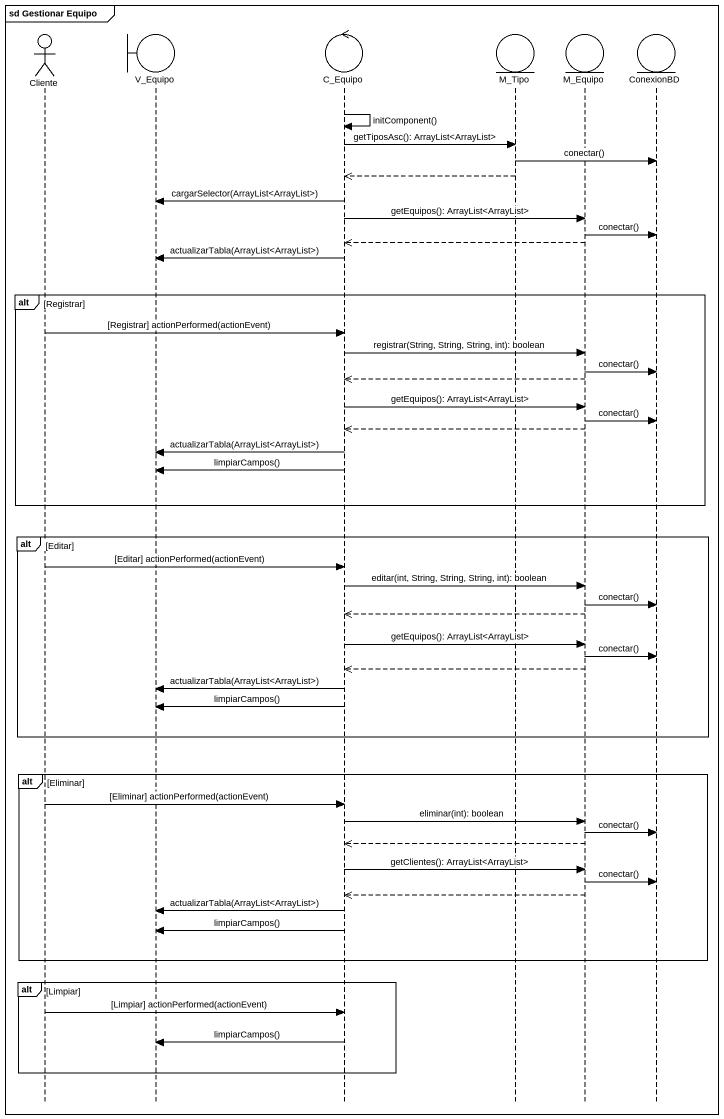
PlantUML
@startuml
mainframe sd Gestionar Equipo
hide footbox
actor Cliente
boundary V_Equipo
control C_Equipo
entity M_Tipo
entity M_Equipo
entity ConexionBD

C_Equipo -> C_Equipo : initComponent()
C_Equipo -> M_Tipo : getTiposAsc(): ArrayList<ArrayList>
M_Tipo -> ConexionBD : conectar()
M_Tipo -->> C_Equipo
C_Equipo -> V_Equipo : cargarSelector(ArrayList<ArrayList>)
C_Equipo -> M_Equipo : getEquipos(): ArrayList<ArrayList>
M_Equipo -> ConexionBD : conectar()
M_Equipo -->> C_Equipo
C_Equipo -> V_Equipo : actualizarTabla(ArrayList<ArrayList>)
alt Registrar
  Cliente -> C_Equipo : [Registrar] actionPerformed(actionEvent)
  C_Equipo -> M_Equipo : registrar(String, String, String, int): boolean
  M_Equipo -> ConexionBD : conectar()
  M_Equipo -->> C_Equipo
  C_Equipo -> M_Equipo : getEquipos(): ArrayList<ArrayList>
  M_Equipo -> ConexionBD : conectar()
  M_Equipo -->> C_Equipo
  C_Equipo -> V_Equipo : actualizarTabla(ArrayList<ArrayList>)
  C_Equipo -> V_Equipo : limpiarCampos()
end
alt Editar
  Cliente -> C_Equipo : [Editar] actionPerformed(actionEvent)
  C_Equipo -> M_Equipo : editar(int, String, String, String, int): boolean
  M_Equipo -> ConexionBD : conectar()
  M_Equipo -->> C_Equipo
  C_Equipo -> M_Equipo : getEquipos(): ArrayList<ArrayList>
  M_Equipo -> ConexionBD : conectar()
  M_Equipo -->> C_Equipo
  C_Equipo -> V_Equipo : actualizarTabla(ArrayList<ArrayList>)
  C_Equipo -> V_Equipo : limpiarCampos()
end
alt Eliminar
  Cliente -> C_Equipo : [Eliminar] actionPerformed(actionEvent)
  C_Equipo -> M_Equipo : eliminar(int): boolean
  M_Equipo -> ConexionBD : conectar()
  M_Equipo -->> C_Equipo
  C_Equipo -> M_Equipo : getClientes(): ArrayList<ArrayList>
  M_Equipo -> ConexionBD : conectar()
  M_Equipo -->> C_Equipo
  C_Equipo -> V_Equipo : actualizarTabla(ArrayList<ArrayList>)
  C_Equipo -> V_Equipo : limpiarCampos()
end
alt Limpiar
  Cliente -> C_Equipo : [Limpiar] actionPerformed(actionEvent)
  C_Equipo -> V_Equipo : limpiarCampos()
end
@enduml
